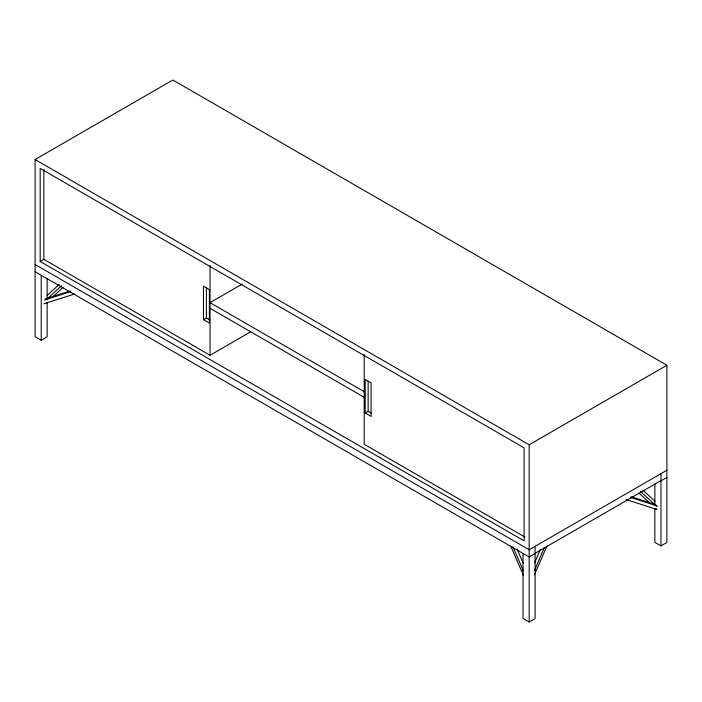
<?xml version="1.0" encoding="UTF-8"?>
<svg xmlns="http://www.w3.org/2000/svg" width="702" height="702" viewBox="0 0 702 702"><rect width="100%" height="100%" fill="white"/><g stroke="black" fill="none" stroke-linecap="round" stroke-linejoin="round"><path stroke-width="1.05" d="M534.626 562.75L540.277 549.71M534.441 570.489L544.427 547.428M534.354 575.026L546.955 545.945M47.008 295.603L59.056 284.538M46.306 299.728L61.565 285.705M53.44 296.253L63.075 287.399M47.139 302.211L47.139 336.881L41.234 340.286L35.1 336.741L35.1 159.53L172.832 80.01L666.9 365.259L666.9 542.471L660.994 545.875L654.861 542.339L654.861 508.748M40.181 261.46L524.087 540.847L524.087 447.823L40.181 168.436L40.181 261.46L43.857 259.336L210.038 355.273L250.719 331.783M242.208 284.099L210.038 302.676L364.206 391.681M203.457 319.629L209.363 323.034L209.363 289.584L203.457 286.179L203.457 319.629L206.406 317.927L209.784 319.875M365.189 412.995L371.095 416.409L371.095 382.959L365.189 379.554L365.189 412.995L368.138 411.302L371.507 413.25M35.1 159.53L529.168 444.778L666.9 365.259M666.9 470.235L529.168 549.754L35.1 264.514M535.073 553.299L660.994 480.598M535.073 553.58L529.168 556.984L35.1 271.735M660.994 480.879L666.9 477.465M523.025 553.439L523.025 618.444L529.168 621.99L535.073 618.585L535.073 546.349M45.2 298.973L69.981 291.049M44.516 300.026L70.332 291.769M43.954 303.79L74.939 293.884M630.993 496.735L655.773 504.659M630.642 497.455L657.484 506.045M626.035 499.57L657.011 509.476L655.87 508.555M210.038 308.318L364.206 397.323M524.938 537.083L364.206 444.287L364.206 354.536M642.997 490.224L655.045 501.289M640.478 491.391L656.545 506.151M638.969 493.085L649.411 502.676M517.058 549.017L523.139 563.057M512.908 546.735L523.332 570.805M510.81 546.253L523.411 575.342M660.994 473.648L660.994 545.875M654.861 483.827L654.861 505.501M529.168 444.778L529.168 621.99M368.138 381.089L368.138 411.302M210.038 265.531L210.038 355.273M206.406 287.715L206.406 317.927M47.139 278.378L47.139 298.955M43.857 169.594L43.857 259.336M41.234 275.281L41.234 340.286"/></g></svg>
